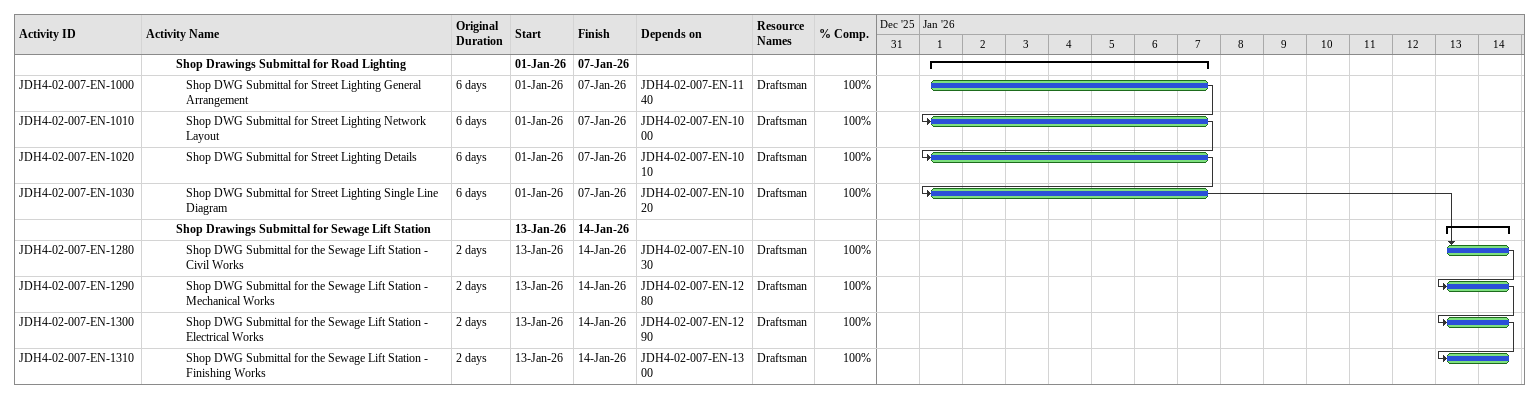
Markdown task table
| ID | Level | Task | Original duration | Start | Finish | Predecessors | Resources | % complete |
|---|---|---|---|---|---|---|---|---|
|  | 4 | **Shop Drawings Submittal for Road Lighting** |  | 2026-01-01 | 2026-01-07 |  |  |  |
| JDH4-02-007-EN-1000 | 5 | Shop DWG Submittal for Street Lighting General Arrangement | 6d | 2026-01-01 | 2026-01-07 | JDH4-02-007-EN-1140 | Draftsman | 100 |
| JDH4-02-007-EN-1010 | 5 | Shop DWG Submittal for Street Lighting Network Layout | 6d | 2026-01-01 | 2026-01-07 | JDH4-02-007-EN-1000 | Draftsman | 100 |
| JDH4-02-007-EN-1020 | 5 | Shop DWG Submittal for Street Lighting Details | 6d | 2026-01-01 | 2026-01-07 | JDH4-02-007-EN-1010 | Draftsman | 100 |
| JDH4-02-007-EN-1030 | 5 | Shop DWG Submittal for Street Lighting Single Line Diagram | 6d | 2026-01-01 | 2026-01-07 | JDH4-02-007-EN-1020 | Draftsman | 100 |
|  | 4 | **Shop Drawings Submittal for Sewage Lift Station** |  | 2026-01-13 | 2026-01-14 |  |  |  |
| JDH4-02-007-EN-1280 | 5 | Shop DWG Submittal for the Sewage Lift Station - Civil Works | 2d | 2026-01-13 | 2026-01-14 | JDH4-02-007-EN-1030 | Draftsman | 100 |
| JDH4-02-007-EN-1290 | 5 | Shop DWG Submittal for the Sewage Lift Station - Mechanical Works | 2d | 2026-01-13 | 2026-01-14 | JDH4-02-007-EN-1280 | Draftsman | 100 |
| JDH4-02-007-EN-1300 | 5 | Shop DWG Submittal for the Sewage Lift Station - Electrical Works | 2d | 2026-01-13 | 2026-01-14 | JDH4-02-007-EN-1290 | Draftsman | 100 |
| JDH4-02-007-EN-1310 | 5 | Shop DWG Submittal for the Sewage Lift Station - Finishing Works | 2d | 2026-01-13 | 2026-01-14 | JDH4-02-007-EN-1300 | Draftsman | 100 |
